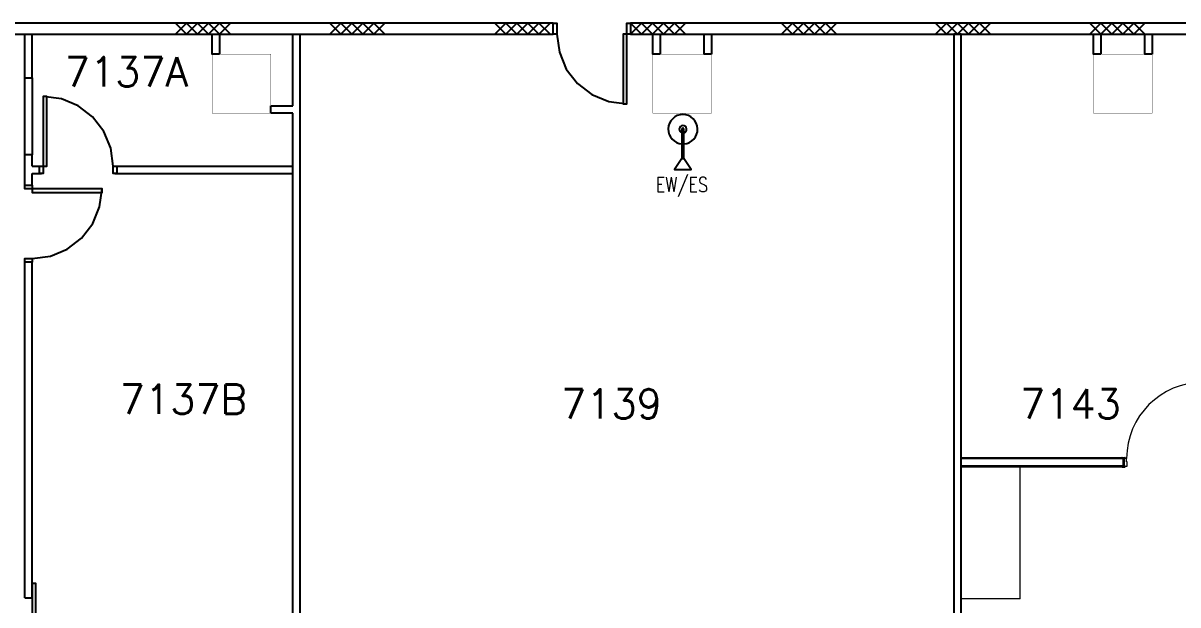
# Model space of a CAD drawing. Header units: millimetres. Extents: x -68474 to 336725, y -113450 to 40976.
# Drawn here: x 159025 to 174750, y -28097 to -20175 of the extents above; entities that cross this region are included whole.
import ezdxf

# ---------------------------------------------------------------- set-up
doc = ezdxf.new("R2010")
doc.units = ezdxf.units.MM
doc.header["$LTSCALE"] = 900
doc.linetypes.add('Dash 3mm', pattern=[6, 3, -3])
for name, color, linetype, lineweight in [('A-DETL-GENF', 92, 'Continuous', 15), ('A-DOOR', 31, 'Continuous', 15), ('A-GENM', 13, 'Continuous', 15), ('A-WALL', 113, 'Continuous', 15), ('I-WALL', 2, 'Continuous', 15)]:
    doc.layers.add(name, color=color, linetype=linetype, lineweight=lineweight)
for name, color, linetype in [('s5152a$0$17', 14, 'Continuous'), ('s5152a$0$20', 7, 'Continuous'), ('s5152a$0$22', 7, 'Continuous'), ('s5152a$0$30', 7, 'Continuous'), ('s5152a$0$41', 7, 'Continuous'), ('s5152a$0$56', 7, 'Continuous'), ('s5152a$0$6', 7, 'Continuous'), ('s5152a$0$ROOM-NO', 4, 'Continuous')]:
    doc.layers.add(name, color=color, linetype=linetype)
doc.styles.add('s5152a$0$STANDARD', font='SIMPLEX')

# ---------------------------------------------------------------- blocks, each defined once
blk = doc.blocks.new('s5152a$0$CHAT15')
at = {"layer": 's5152a$0$22', "color": 14, "linetype": 'Continuous'}
for points in [[(0, 0), (0.15, 0.15), (0.3, 0), (0.45, 0.15), (0.6, 0), (0.75, 0.15)], [(0, 0.15), (0.15, 0), (0.3, 0.15), (0.45, 0), (0.6, 0.15), (0.75, 0)]]:
    blk.add_lwpolyline(points, dxfattribs=at)
blk = doc.blocks.new('s5152a$0$EW$ES')
at = {"layer": 's5152a$0$56', "color": 10, "linetype": 'Continuous'}
blk.add_lwpolyline([(-0.0125, 0), (-0.0125, -0.4), (0.0125, -0.4), (0.0125, 0)], dxfattribs=at)
blk.add_lwpolyline([(-0.0125, -0.4), (-0.1125, -0.55), (0.1125, -0.55), (0.0125, -0.4)], close=True, dxfattribs=at)
for radius, start, end in [(0.2, 273.58332, 266.41668), (0.05, 284.47751, 255.52249), (0.0125, 0, 180)]:
    blk.add_arc((0, 0), radius, start, end, dxfattribs=at)
at = {"layer": 's5152a$0$56', "color": 10, "linetype": 'Continuous', "style": 's5152a$0$STANDARD', "width": 0.8}
blk.add_text('EW/ES', height=0.2, dxfattribs=at).set_placement((-0.371, -0.854))
blk = doc.blocks.new('s5152a$0$D28')
at = {"layer": 's5152a$0$30', "color": 14, "linetype": 'Continuous'}
blk.add_lwpolyline([(1, 0.15), (1.05, 0.15), (1.05, 0), (1, 0), (1, 0.15), (0.9676, 0.3959), (0.8727, 0.625), (0.7217, 0.8217), (0.525, 0.9727), (0.2959, 1.0676), (0.05, 1.1), (0.05, 0), (0, 0), (0, 0.15), (0.1, 0.15), (0.1, 1.1), (0.05, 1.1)], dxfattribs=at)
blk = doc.blocks.new('s5152a$0$D27')
at = {"layer": 's5152a$0$41', "color": 14, "linetype": 'Continuous'}
blk.add_lwpolyline([(1, 0.1), (1.05, 0.1), (1.05, 0), (1, 0), (1, 0.1), (0.9676, 0.3459), (0.8727, 0.575), (0.7217, 0.7717), (0.525, 0.9227), (0.2959, 1.0176), (0.05, 1.05), (0.05, 0), (0, 0), (0, 0.1), (0.1, 0.1), (0.1, 1.05), (0.05, 1.05)], dxfattribs=at)
blk = doc.blocks.new('Basic Wall _ A-Gypsum Block-Internal-100mm-WithSkimCoat - ___-2801817-Level 7 - Proposed Works_GBP Submission 1')
at = {"layer": 'I-WALL'}
for points in [[(174010, -26217), (174010, -26207), (171800, -26207), (171800, -26216), (172600, -26216), (172600, -26217), (173346, -26217)], [(179898, -26217), (179898, -26207), (175130, -26207), (175130, -26217), (179464, -26217)]]:
    blk.add_hatch(color=31, dxfattribs=at).paths.add_polyline_path(points, flags=0)
for p, q in [((172600, -26217), (174010, -26217)), ((174010, -26207), (174010, -26217)), ((175130, -26217), (175130, -26207)), ((175130, -26217), (179898, -26217)), ((179898, -26207), (179898, -26217))]:
    blk.add_line(p, q, dxfattribs=at)
blk = doc.blocks.new('Basic Wall _ A-Gypsum Block-Internal-100mm-WithSkimCoat - ___-2801816-Level 7 - Proposed Works_GBP Submission 1')
at = {"layer": 'I-WALL'}
blk.add_hatch(color=31, dxfattribs=at).paths.add_polyline_path([(174010, -26102), (174010, -26092), (171800, -26092), (171800, -26102), (173346, -26102)], flags=0)
h = blk.add_hatch(color=31, dxfattribs=at)
h.paths.add_polyline_path([(179464, -26102), (179792, -26102), (179792, -26092), (176132, -26092), (176132, -26102), (178444, -26102)], flags=0)
h.paths.add_polyline_path([(176028, -26102), (176028, -26092), (175130, -26092), (175130, -26102)], flags=0)
for p, q in [((171800, -26092), (174010, -26092)), ((174010, -26092), (174010, -26102)), ((175130, -26102), (175130, -26092)), ((175130, -26092), (176028, -26092)), ((176132, -26092), (179793, -26092))]:
    blk.add_line(p, q, dxfattribs=at)
blk = doc.blocks.new('A-Generic-Doorset-Single_Internal-RyderBP - Type 02 - 1120 x 2100mm _ L20_TBC _ GRP Leaf  _ GRP Frame _ dB-4782766-Level 7 - Proposed Works_GBP Submission 1')
at = {"layer": 'A-DETL-GENF'}
for p, q in [((568, 1088.5), (524, 1088.5)), ((524, 1088.5), (524, 52.5)), ((568, 52.5), (568, 1088.5)), ((-532, 52.5), (-532, 63.5)), ((-522, 52.5), (-532, 52.5)), ((-529, 66.5), (-493, 66.5)), ((-522, 54.5), (-522, 52.5)), ((-512, 54.5), (-522, 54.5)), ((-512, 52.5), (-512, 54.5)), ((-490, 52.5), (-512, 52.5)), ((-490, 63.5), (-490, 52.5)), ((524, 52.5), (568, 52.5)), ((590, 63.5), (590, 52.5)), ((590, 63.5), (590, 52.5)), ((590, 52.5), (612, 52.5)), ((590, 52.5), (612, 52.5)), ((629, 66.5), (593, 66.5)), ((629, 66.5), (593, 66.5)), ((612, 54.5), (622, 54.5)), ((612, 52.5), (612, 54.5)), ((612, 54.5), (622, 54.5)), ((612, 52.5), (612, 54.5)), ((622, 54.5), (622, 52.5)), ((622, 54.5), (622, 52.5)), ((622, 52.5), (632, 52.5)), ((622, 52.5), (632, 52.5)), ((632, 52.5), (632, 63.5)), ((632, 52.5), (632, 63.5)), ((-522, -52.5), (-532, -52.5)), ((-532, -52.5), (-532, -63.5)), ((-529, -66.5), (-493, -66.5)), ((-522, -54.5), (-522, -52.5)), ((-512, -54.5), (-522, -54.5)), ((-512, -52.5), (-512, -54.5)), ((-490, -52.5), (-512, -52.5)), ((-490, -63.5), (-490, -52.5)), ((590, -52.5), (612, -52.5)), ((590, -63.5), (590, -52.5)), ((590, -52.5), (612, -52.5)), ((590, -63.5), (590, -52.5)), ((629, -66.5), (593, -66.5)), ((629, -66.5), (593, -66.5)), ((612, -52.5), (612, -54.5)), ((612, -52.5), (612, -54.5)), ((612, -54.5), (622, -54.5)), ((612, -54.5), (622, -54.5)), ((622, -52.5), (632, -52.5)), ((622, -54.5), (622, -52.5)), ((622, -52.5), (632, -52.5)), ((622, -54.5), (622, -52.5)), ((632, -52.5), (632, -63.5)), ((632, -52.5), (632, -63.5))]:
    blk.add_line(p, q, dxfattribs=at)
for centre, radius, start, end in [((568, 52.5), 1036, 90, 180), ((-529, 63.5), 3, 90, 180), ((-493, 63.5), 3, 0, 90), ((593, 63.5), 3, 90, 180), ((593, 63.5), 3, 90, 180), ((629, 63.5), 3, 0, 90), ((629, 63.5), 3, 0, 90), ((-529, -63.5), 3, 180, 270), ((-493, -63.5), 3, 270, 0), ((593, -63.5), 3, 180, 270), ((593, -63.5), 3, 180, 270), ((629, -63.5), 3, 270, 0), ((629, -63.5), 3, 270, 0)]:
    blk.add_arc(centre, radius, start, end, dxfattribs=at)
at = {"layer": 'A-DOOR'}
for p, q in [((-474, 52.5), (-510, 52.5)), ((-471, 52.5), (-510, 52.5)), ((-503, 52.5), (-503, -52.5)), ((-471, 5.5), (-471, 52.5)), ((-471, 5.5), (-471, 49.5)), ((-462, 5.5), (-471, 5.5)), ((-459, 5.5), (-471, 5.5)), ((-459, -52.5), (-459, 5.5)), ((-459, -49.5), (-459, 2.5)), ((559, 5.5), (571, 5.5)), ((559, -52.5), (559, 5.5)), ((559, -49.5), (559, 2.5)), ((562, 5.5), (571, 5.5)), ((571, 52.5), (610, 52.5)), ((571, 5.5), (571, 52.5)), ((603, 52.5), (603, -52.5)), ((-510, -52.5), (-462, -52.5)), ((-510, -52.5), (-459, -52.5)), ((610, -52.5), (559, -52.5)), ((610, -52.5), (562, -52.5))]:
    blk.add_line(p, q, dxfattribs=at)
for centre, start, end in [((-474, 49.5), 0, 90), ((-462, 2.5), 0, 90), ((562, 2.5), 90, 180), ((-462, -49.5), 270, 0), ((562, -49.5), 180, 270)]:
    blk.add_arc(centre, 3, start, end, dxfattribs=at)
blk = doc.blocks.new('BENCHTOP WITH UPTURN - BENCHTOP - STAINLESS STEEL WITH WET EDGE 1800W-4891473-Level 7 - Proposed Works_GBP Submission 1')
at = {"layer": 'A-GENM', "color": 8, "linetype": 'Dash 3mm', "lineweight": 13}
for p, q in [((0, -800), (0, 0)), ((1800, 0), (0, 0)), ((1800, 0), (1800, -800))]:
    blk.add_line(p, q, dxfattribs=at)

msp = doc.modelspace()

# ---------------------------------------------------------------- linework, layer by layer
at = {"layer": 'A-WALL'}
for p, q in [((174010.25654, -26105), (171800, -26105)), ((174010.25654, -26205), (171800, -26205))]:
    msp.add_line(p, q, dxfattribs=at)
at = {"layer": 'I-WALL', "lineweight": 25}
for p, q in [((174010.25654, -26102.5), (171800, -26102.5)), ((174010.25654, -26207.5), (174010.25654, -26102.5)), ((171800, -26207.5), (174010.25654, -26207.5))]:
    msp.add_line(p, q, dxfattribs=at)
at = {"layer": 's5152a$0$17', "color": 14, "linetype": 'Continuous'}
for p, q in [((159050, -20920.5021), (159050, -20325)), ((159150, -20920.5021), (159150, -20325)), ((162700, -21300), (162700, -20325)), ((162700, -20325), (162800, -20325)), ((162400, -21400), (162400, -21300)), ((162400, -21300), (162700, -21300)), ((162700, -21400), (162400, -21400)), ((162700, -29200), (162700, -21400)), ((159050, -22379.5), (159050, -21970.5)), ((159050, -22379.5), (159050, -21970.5)), ((159150, -22125), (159150, -21970.5)), ((159150, -22125), (159150, -21970.5)), ((159150, -22125), (159250, -22125)), ((160299.9979, -22125), (162700, -22125)), ((159150, -22379.5), (159150, -22225)), ((159150, -22379.5), (159150, -22225)), ((159150, -22225), (159274.99995, -22225)), ((160274.99795, -22225), (162700, -22225)), ((159050, -28000), (159050, -23429.4979)), ((159150, -28000), (159150, -23429.4979)), ((159050, -28000), (159150, -28000))]:
    msp.add_line(p, q, dxfattribs=at)
for points in [[(161700, -20600), (161600, -20600), (161600, -20325), (161700, -20325)], [(167700, -20600), (167600, -20600), (167600, -20325), (167700, -20325)], [(168400, -20600), (168300, -20600), (168300, -20325), (168400, -20325)], [(173700, -20600), (173600, -20600), (173600, -20325), (173700, -20325)], [(174400, -20600), (174300, -20600), (174300, -20325), (174400, -20325)]]:
    msp.add_lwpolyline(points, close=True, dxfattribs=at)
for points in [[(162893, -29200), (162800, -29200), (162800, -20325)], [(164238.99731, -29300), (171800, -29300), (171800, -20325), (171700, -20325), (171700, -29200), (164238.99731, -29200)]]:
    msp.add_lwpolyline(points, dxfattribs=at)
at = {"layer": 's5152a$0$17'}
msp.add_lwpolyline([(159050, -20920.5021), (159150, -20920.5021), (159150, -21970.5), (159050, -21970.5)], close=True, dxfattribs=at)
at = {"layer": 's5152a$0$20', "color": 14, "linetype": 'Continuous'}
for points in [[(166244.87522, -20175), (157709, -20175), (157709, -20325), (166244.87522, -20325)], [(180722.5, -20175), (167294.87522, -20175), (167294.87522, -20325), (180722.5, -20325)]]:
    msp.add_lwpolyline(points, close=True, dxfattribs=at)
at = {"layer": 's5152a$0$30', "color": 11}
msp.add_lwpolyline([(159155, -27800), (159195, -27800), (159195, -29000), (159155, -29000)], close=True, dxfattribs=at)
at = {"layer": 's5152a$0$6', "color": 3, "linetype": 'Continuous', "const_width": 5}
for points in [[(162400, -21400), (161600, -21400), (161600, -20600), (162400, -20600)], [(168400, -21400), (167600, -21400), (167600, -20600), (168400, -20600)], [(174400, -21400), (173600, -21400), (173600, -20600), (174400, -20600)]]:
    msp.add_lwpolyline(points, close=True, dxfattribs=at)

# ---------------------------------------------------------------- block references
at = {"zscale": 1000}
for name, p, xscale, yscale in [('s5152a$0$CHAT15', (161100, -20325), 999.9979999999999, 999.9979999999999), ('s5152a$0$CHAT15', (163200, -20325), 999.9979999999999, 999.9979999999999), ('s5152a$0$D28', (167294.87522, -20175), -999.9979999999999, -999.9979999999999), ('s5152a$0$CHAT15', (167294.87522, -20325), 999.9979999999999, 999.9979999999999), ('s5152a$0$CHAT15', (169350, -20325), 999.9979999999999, 999.9979999999999), ('s5152a$0$CHAT15', (171450, -20325), 999.9979999999999, 999.9979999999999), ('s5152a$0$CHAT15', (173550, -20325), 999.9979999999999, 999.9979999999999), ('s5152a$0$D27', (159250, -22225), 999.998, 999.998), ('s5152a$0$EW$ES', (168009.7, -21620), 999.9979999999999, 999.9979999999999)]:
    msp.add_blockref(name, p, dxfattribs=dict(at, xscale=xscale, yscale=yscale))
for name, p, xscale, yscale, rotation in [('s5152a$0$CHAT15', (166200, -20175), 999.9979999999999, 999.9979999999999, 180), ('s5152a$0$D27', (159050, -22379.5), 999.998, 999.998, 270)]:
    msp.add_blockref(name, p, dxfattribs=dict(at, xscale=xscale, yscale=yscale, rotation=rotation))
at = {"layer": 'A-DOOR'}
msp.add_blockref('A-Generic-Doorset-Single_Internal-RyderBP - Type 02 - 1120 x 2100mm _ L20_TBC _ GRP Leaf  _ GRP Frame _ dB-4782766-Level 7 - Proposed Works_GBP Submission 1', (174520.25654, -26155), dxfattribs=at)
at = {"layer": 'A-GENM', "color": 8, "linetype": 'Dash 3mm', "lineweight": 13, "rotation": 270}
msp.add_blockref('BENCHTOP WITH UPTURN - BENCHTOP - STAINLESS STEEL WITH WET EDGE 1800W-4891473-Level 7 - Proposed Works_GBP Submission 1', (172600, -26216.05158), dxfattribs=at)
at = {"layer": 'I-WALL'}
for name in ['Basic Wall _ A-Gypsum Block-Internal-100mm-WithSkimCoat - ___-2801816-Level 7 - Proposed Works_GBP Submission 1', 'Basic Wall _ A-Gypsum Block-Internal-100mm-WithSkimCoat - ___-2801817-Level 7 - Proposed Works_GBP Submission 1']:
    msp.add_blockref(name, (0, 0), dxfattribs=at)

# ---------------------------------------------------------------- texts
at = {"layer": 's5152a$0$ROOM-NO', "style": 's5152a$0$STANDARD'}
for s, p in [('7137A', (159592.80203, -21037.41669)), ('7137B', (160342.51455, -25497.10851)), ('7139', (166352.07939, -25559.50846)), ('7143', (172601.07939, -25559.50846))]:
    msp.add_text(s, height=400, dxfattribs=at).set_placement(p)

doc.saveas('drawing.dxf')
